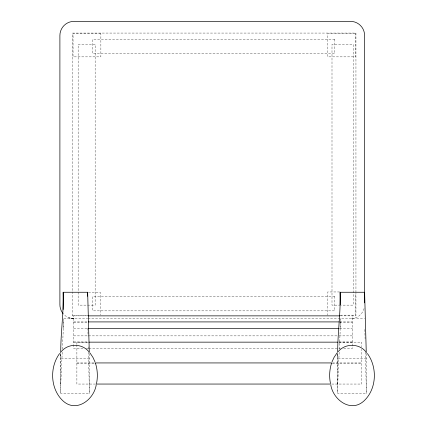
<?xml version="1.0" encoding="UTF-8"?>
<svg xmlns="http://www.w3.org/2000/svg" width="427" height="427" viewBox="0 0 427 427"><rect width="100%" height="100%" fill="white"/><g stroke="black" fill="none" stroke-linecap="round" stroke-linejoin="round"><path stroke-width="0.32" stroke-dasharray="2.13 1.6" d="M89.328 353.593L89.44 393.486L60.799 393.486L60.81 369.483M62.401 349.147L63.132 332.814L63.191 319.476M366.286 353.593L366.398 393.486L337.752 393.486L337.762 369.483M339.353 349.147L340.089 332.814L340.138 318.814M60.757 384.151L62.235 352.067M337.709 384.151L339.187 352.067M339.625 291.956L327.696 291.956L327.696 315.147M88.432 292.314L100.356 292.314L100.356 314.838M340.645 305.134L331.998 305.134L331.998 44.344L353.278 44.344L353.278 305.134L341.306 305.134M340.287 315.147L355.526 315.147L355.526 293.285M72.531 315.5L87.77 315.5M87.647 315.863L72.531 315.879L72.531 291.865M340.367 315.863L355.947 315.879L355.947 293.2M63.847 318.814L87.658 318.814M88.069 318.814L364.615 318.814M73.641 321.915L87.647 321.915M339.7 321.915L352.371 321.915M73.641 322.465L87.647 322.465M339.7 322.465L352.371 322.465M73.641 328.518L88.314 328.518M339.7 328.518L352.371 328.518M73.641 335.868L338.365 335.868M339.033 335.868L352.371 335.868M73.641 341.926L88.314 341.926M339.033 341.926L352.371 341.926M88.229 342.15L76.887 342.15L76.887 344.125M339.075 342.15L361.754 342.15L361.754 346.767M73.641 342.475L88.314 342.475M339.033 342.475L352.371 342.475M82.977 348.528L73.641 348.528L73.641 315.863M86.313 348.528L88.314 348.528M88.981 348.528L340.367 348.528M343.703 348.528L352.371 348.528L352.371 315.863M89.44 358.162L60.799 358.162L60.735 353.593L60.799 369.937M366.398 358.162L337.752 358.162L337.688 353.593L337.752 369.937M76.887 362.939L94.234 362.939M332.403 362.939L361.754 362.939M76.887 363.26L94.234 363.26M332.403 363.26L361.754 363.26M95.568 384.049L76.887 384.049L76.887 344.786M331.736 384.049L361.754 384.049L361.754 349.297M74.085 318.814L68.859 317.816L74.085 318.814A14.187 14.187 0 0 1 63.383 313.941M364.866 329.479L365.09 338.814M365.411 352.147L366.398 393.486M87.882 328.144L88.074 336.145M88.325 346.815L88.389 349.483M88.453 352.147L89.44 393.486M340.18 328.144L340.127 318.948M63.228 328.144L63.169 318.948M337.73 352.942L337.752 393.486M60.783 353.567L60.799 393.486M355.947 292.532L355.947 33.066L72.531 33.066L72.531 291.198M364.066 308.529A14.187 14.187 0 0 1 350.423 318.814M100.868 33.669L73.044 33.669L73.044 56.86L100.868 56.86L100.868 33.669M355.536 33.669L327.706 33.669L327.706 56.86L355.536 56.86L355.536 33.669M334.736 39.279L92.707 39.279L92.707 53.77L334.736 53.77L334.736 39.279M95.152 44.344L78.152 44.344L78.152 305.134L95.152 305.134L95.152 44.344M334.736 296.365L92.707 296.365L92.707 310.856L334.736 310.856L334.736 296.365"/><path stroke-width="0.64" d="M60.735 352.969C60.639 332.697 63.836 312.543 63.185 292.255L87.658 292.255L89.296 352.344M337.693 352.344C337.65 332.281 340.789 312.329 340.138 292.255L364.615 292.255L366.27 352.969M96.539 383.473C97.89 376.758 97.553 369.681 95.434 363.153M96.219 384.898C93.94 399.688 76.257 413.122 63.079 400.958C50.253 389.109 49.415 367.279 59.631 353.508M331.565 363.153C329.447 369.681 329.11 376.758 330.461 383.473M332.035 361.813L334.047 357.394L336.983 353.001M61.285 351.57C68.16 343.244 81.883 343.244 88.757 351.57M338.243 351.57C345.117 343.244 358.84 343.244 365.715 351.57M88.314 315.863L339.7 315.863M88.314 321.915L339.033 321.915M88.314 328.518L339.033 328.518M88.896 342.15L337.741 342.15M94.901 362.939L331.736 362.939M96.235 384.049L330.402 384.049M90.017 353.001L92.953 357.394L94.965 361.813M367.369 353.508C377.585 367.279 376.747 389.109 363.921 400.958C350.743 413.122 333.06 399.688 330.781 384.898M364.615 302.876L364.615 35.537A14.187 14.187 0 0 0 350.423 21.35L74.085 21.35A14.187 14.187 0 0 0 59.897 35.537L59.897 304.622A14.187 14.187 0 0 0 63.068 313.567M340.138 292.255L340.138 304.867M87.658 292.255L87.658 296.237M63.185 292.255L63.185 309.516"/></g></svg>
